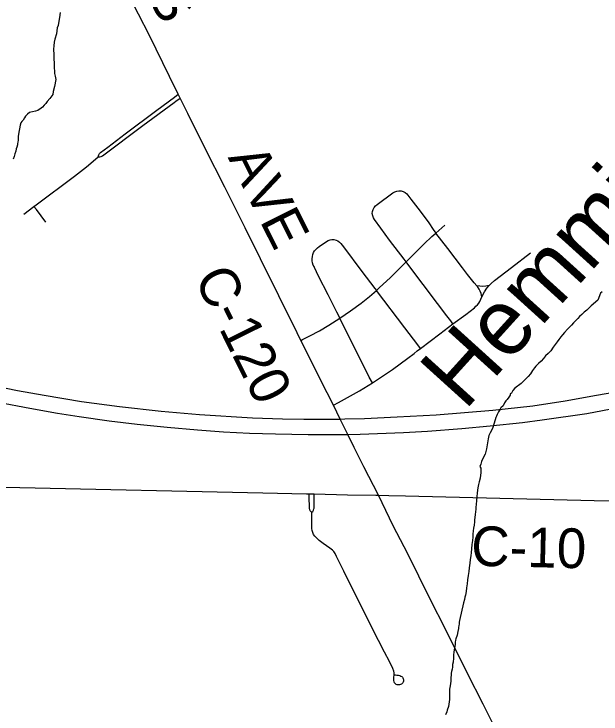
# Model space of a CAD drawing. Extents: x -16.6 to 83, y -37.7 to 22.
# Drawn here: x -8.024 to -7.183, y 15.112 to 16.114 of the extents above; entities that cross this region are included whole.
import ezdxf

# ---------------------------------------------------------------- set-up
doc = ezdxf.new("R2010")
doc.units = 0
for name, color, linetype in [('GM_X_County_Road', 7, 'Continuous'), ('GM_X_County_Road_Text', 7, 'Continuous'), ('GM_X_Minor_River', 7, 'Continuous'), ('GM_X_Minor_River_Text', 7, 'Continuous'), ('GM_X_State_Route', 7, 'Continuous'), ('GM_X_Township_Road', 7, 'Continuous')]:
    doc.layers.add(name, color=color, linetype=linetype)

msp = doc.modelspace()

# ---------------------------------------------------------------- linework, layer by layer
at = {"layer": 'GM_X_County_Road'}
msp.add_line((-7.6015, 15.4274), (-7.5941, 15.4272), dxfattribs=at)
for points in [[(-7.7859, 15.9939), (-7.7887, 15.9995), (-7.8013, 16.0248), (-7.8302, 16.0834), (-7.8457, 16.1138), (-7.8695, 16.1609), (-7.8879, 16.1969), (-7.8977, 16.2163), (-7.9002, 16.2213)], [(-7.6131, 15.647), (-7.6185, 15.6578), (-7.6709, 15.7636), (-7.693, 15.8082), (-7.7221, 15.8665), (-7.7505, 15.9218), (-7.775, 15.972), (-7.7859, 15.9939)], [(-7.5667, 15.5541), (-7.5754, 15.5717), (-7.6131, 15.647)], [(-7.5021, 15.4253), (-7.5232, 15.4658), (-7.537, 15.4937), (-7.5462, 15.5124), (-7.5571, 15.5344), (-7.5667, 15.5541)], [(-8.2041, 15.4404), (-8.1971, 15.4402), (-8.1151, 15.4385), (-8.0156, 15.4363), (-7.6675, 15.4289), (-7.6054, 15.4275), (-7.6015, 15.4274)], [(-7.5941, 15.4272), (-7.5465, 15.4261), (-7.5059, 15.4254), (-7.5021, 15.4253)], [(-7.5021, 15.4253), (-7.4874, 15.4251), (-7.4636, 15.4246), (-7.1933, 15.4179), (-6.9074, 15.4129), (-6.7862, 15.4108), (-6.6743, 15.4092), (-6.6027, 15.408)], [(-7.2721, 14.966), (-7.3369, 15.0959), (-7.3524, 15.1261), (-7.3746, 15.1702), (-7.3982, 15.2173), (-7.4357, 15.2916), (-7.4531, 15.327), (-7.4655, 15.3514), (-7.4809, 15.3817), (-7.5021, 15.4253)]]:
    msp.add_lwpolyline(points, dxfattribs=at)
at = {"layer": 'GM_X_Minor_River'}
for points in [[(-7.9577, 16.1164), (-7.9589, 16.1092), (-7.9597, 16.1042), (-7.9609, 16.0978), (-7.9624, 16.0944), (-7.9632, 16.086), (-7.9655, 16.0784), (-7.9663, 16.0738), (-7.9671, 16.0689), (-7.9675, 16.0639), (-7.9672, 16.0556), (-7.9668, 16.0514), (-7.9668, 16.0483), (-7.9665, 16.046), (-7.9665, 16.043), (-7.9665, 16.0399), (-7.9665, 16.0369), (-7.9661, 16.0331), (-7.9658, 16.0289), (-7.965, 16.0255), (-7.9643, 16.0205), (-7.9659, 16.0106), (-7.9678, 16.0034), (-7.9686, 15.9992), (-7.9728, 15.9935), (-7.9766, 15.989), (-7.9785, 15.986), (-7.9808, 15.9837), (-7.9831, 15.981), (-7.9851, 15.9795), (-7.99, 15.9761), (-7.9934, 15.975), (-7.9973, 15.9743), (-7.9999, 15.9735), (-8.0018, 15.9731), (-8.0049, 15.9709), (-8.0076, 15.9678), (-8.0091, 15.9656), (-8.011, 15.9625), (-8.0129, 15.9603), (-8.0141, 15.9584), (-8.0152, 15.9553), (-8.0176, 15.9424), (-8.018, 15.939), (-8.018, 15.9367), (-8.018, 15.9336), (-8.0184, 15.931), (-8.0188, 15.9291), (-8.0192, 15.9268), (-8.02, 15.9234), (-8.0207, 15.9211), (-8.0215, 15.9177), (-8.0227, 15.9139), (-8.0238, 15.9101), (-8.0254, 15.9063)], [(-7.1816, 15.7167), (-7.1843, 15.7145), (-7.1881, 15.7046), (-7.1973, 15.6963), (-7.2038, 15.6902), (-7.2076, 15.6872), (-7.2107, 15.6841), (-7.2141, 15.6811), (-7.2168, 15.6785), (-7.2195, 15.6754), (-7.2226, 15.672), (-7.2256, 15.669), (-7.2287, 15.666), (-7.2314, 15.6629), (-7.2356, 15.6584), (-7.2386, 15.655), (-7.2409, 15.652), (-7.2436, 15.6485), (-7.2463, 15.6448), (-7.249, 15.641), (-7.2521, 15.6372), (-7.2555, 15.6322), (-7.2593, 15.6281), (-7.2628, 15.6247), (-7.2658, 15.6213), (-7.2689, 15.6171), (-7.2731, 15.6137), (-7.2766, 15.6103), (-7.2789, 15.6076), (-7.2815, 15.6038), (-7.2842, 15.5993), (-7.2877, 15.5951), (-7.2907, 15.5925), (-7.2942, 15.5887), (-7.2976, 15.5853), (-7.3068, 15.5785), (-7.3095, 15.5751), (-7.3114, 15.5716), (-7.3133, 15.5705), (-7.3137, 15.5686), (-7.3156, 15.5656), (-7.3179, 15.5625), (-7.3198, 15.5603), (-7.3214, 15.5576), (-7.3237, 15.5534), (-7.3267, 15.5504), (-7.3283, 15.5477), (-7.3302, 15.5447), (-7.3321, 15.5409), (-7.3333, 15.5386), (-7.334, 15.5364), (-7.3348, 15.5333), (-7.3387, 15.5208), (-7.3421, 15.5147), (-7.3441, 15.5109), (-7.3448, 15.5063), (-7.346, 15.5003), (-7.3472, 15.4919), (-7.3495, 15.4843), (-7.3526, 15.4778), (-7.3545, 15.4737), (-7.3557, 15.4699), (-7.3568, 15.4664), (-7.3553, 15.4641), (-7.3554, 15.4577), (-7.3565, 15.4497), (-7.3581, 15.4447), (-7.3589, 15.4409), (-7.3596, 15.436), (-7.3608, 15.4288), (-7.3612, 15.4231), (-7.3616, 15.4177), (-7.3624, 15.412), (-7.3628, 15.4082), (-7.3628, 15.4052), (-7.3632, 15.4014), (-7.3636, 15.3976), (-7.364, 15.3934), (-7.3644, 15.39), (-7.3648, 15.3873), (-7.3652, 15.3827), (-7.366, 15.3782), (-7.3664, 15.3744), (-7.3668, 15.3698), (-7.3672, 15.3652), (-7.3676, 15.3603), (-7.3684, 15.3546), (-7.3688, 15.3485), (-7.3696, 15.3432), (-7.37, 15.3386), (-7.3708, 15.3333)], [(-7.3708, 15.3333), (-7.3712, 15.3283), (-7.372, 15.3215), (-7.3728, 15.3162), (-7.3736, 15.3105), (-7.3744, 15.304), (-7.3752, 15.2983), (-7.3759, 15.2926), (-7.3767, 15.2873), (-7.3775, 15.2823), (-7.3783, 15.2793), (-7.3791, 15.2762), (-7.3802, 15.2713), (-7.3837, 15.2565), (-7.3849, 15.2504), (-7.3861, 15.2462), (-7.3865, 15.2435), (-7.3865, 15.2412), (-7.3869, 15.2382), (-7.3873, 15.2363), (-7.3876, 15.2344), (-7.3884, 15.2302), (-7.3896, 15.2249), (-7.3911, 15.2196), (-7.3919, 15.2177), (-7.3923, 15.215), (-7.3923, 15.212), (-7.3927, 15.2085), (-7.3935, 15.2047), (-7.3943, 15.2002), (-7.3947, 15.1971), (-7.3947, 15.1949), (-7.3947, 15.1922), (-7.3951, 15.1865), (-7.3959, 15.1831), (-7.3963, 15.1793), (-7.3967, 15.1762), (-7.3975, 15.1728), (-7.3979, 15.1705), (-7.3979, 15.1675), (-7.3983, 15.1648), (-7.3987, 15.1621), (-7.3987, 15.1591), (-7.3991, 15.1557), (-7.3995, 15.1526), (-7.3999, 15.15), (-7.4002, 15.1477), (-7.4003, 15.145), (-7.4003, 15.1416), (-7.4003, 15.1393), (-7.4003, 15.1363), (-7.4003, 15.1328), (-7.4019, 15.1229), (-7.4038, 15.1176), (-7.4042, 15.1153), (-7.4061, 15.1108)]]:
    msp.add_lwpolyline(points, dxfattribs=at)
at = {"layer": 'GM_X_State_Route'}
for points in [[(-8.0704, 15.5859), (-8.0192, 15.5751), (-7.981, 15.5686), (-7.9272, 15.5597), (-7.8731, 15.5524), (-7.8133, 15.5456), (-7.7584, 15.5409), (-7.6823, 15.5362), (-7.6397, 15.5347), (-7.6092, 15.534), (-7.5571, 15.5344), (-7.5501, 15.5345), (-7.5221, 15.5353), (-7.4755, 15.5375), (-7.4197, 15.5402), (-7.3384, 15.547), (-7.2812, 15.5535), (-7.2349, 15.5603), (-7.1899, 15.5684), (-7.1426, 15.5768)], [(-8.0471, 15.5586), (-8.0014, 15.5499), (-7.9616, 15.5427), (-7.9309, 15.5379), (-7.8878, 15.532), (-7.8477, 15.5271), (-7.8045, 15.5226), (-7.7611, 15.5189), (-7.7239, 15.5162), (-7.6867, 15.5143), (-7.6495, 15.5131), (-7.6029, 15.5123), (-7.5594, 15.5122), (-7.5462, 15.5124), (-7.5283, 15.5128), (-7.4662, 15.5153), (-7.4321, 15.5172), (-7.3825, 15.521), (-7.3423, 15.5245), (-7.296, 15.5295), (-7.2676, 15.5333), (-7.2035, 15.5424), (-7.1589, 15.5508)]]:
    msp.add_lwpolyline(points, dxfattribs=at)
at = {"layer": 'GM_X_Township_Road'}
for p, q in [((-8.0098, 15.8275), (-7.9954, 15.8387)), ((-7.4201, 15.8006), (-7.407, 15.8118))]:
    msp.add_line(p, q, dxfattribs=at)
for points in [[(-7.9034, 15.91), (-7.9026, 15.9128), (-7.9017, 15.9145), (-7.9003, 15.9159), (-7.8897, 15.9236), (-7.8646, 15.9426), (-7.8193, 15.9765), (-7.7942, 15.9953), (-7.7887, 15.9995)], [(-7.9034, 15.91), (-7.9012, 15.91), (-7.8992, 15.9104), (-7.8974, 15.9112), (-7.8393, 15.9547), (-7.7947, 15.9876), (-7.7922, 15.9894), (-7.7859, 15.9939)], [(-7.9954, 15.8387), (-7.9925, 15.8409), (-7.9376, 15.8819), (-7.9204, 15.8954), (-7.9108, 15.9034), (-7.9034, 15.91)], [(-7.4626, 15.7597), (-7.4654, 15.7632), (-7.4862, 15.7904), (-7.4988, 15.8075), (-7.5077, 15.8199), (-7.5092, 15.8226), (-7.5104, 15.8254), (-7.511, 15.8285), (-7.5107, 15.8316), (-7.5098, 15.8346), (-7.5084, 15.8373), (-7.5065, 15.8397), (-7.5041, 15.8417), (-7.4814, 15.8581), (-7.4788, 15.8597), (-7.4759, 15.8608), (-7.4728, 15.8613), (-7.4714, 15.8612), (-7.4697, 15.8611), (-7.4667, 15.8601), (-7.464, 15.8587), (-7.4616, 15.8567), (-7.4559, 15.8493), (-7.4426, 15.8321), (-7.4302, 15.8153), (-7.4237, 15.8059), (-7.4201, 15.8006)], [(-7.9783, 15.8161), (-7.992, 15.8342), (-7.9954, 15.8387)], [(-7.4626, 15.7597), (-7.4368, 15.7851), (-7.4255, 15.7956), (-7.4201, 15.8006)], [(-7.3611, 15.7252), (-7.3649, 15.7293), (-7.3671, 15.7317), (-7.3745, 15.7412), (-7.3818, 15.751), (-7.4028, 15.7784), (-7.4201, 15.8006)], [(-7.5572, 15.6787), (-7.559, 15.6821), (-7.5618, 15.6872), (-7.5739, 15.7121), (-7.5878, 15.7389), (-7.5936, 15.7515), (-7.5944, 15.7526), (-7.5954, 15.7549), (-7.5964, 15.7579), (-7.597, 15.7609), (-7.5971, 15.764), (-7.5968, 15.767), (-7.5961, 15.7699), (-7.595, 15.7727), (-7.5935, 15.7752), (-7.5915, 15.7774), (-7.5892, 15.7794), (-7.5868, 15.7813), (-7.5767, 15.7885), (-7.5741, 15.79), (-7.5714, 15.791), (-7.5688, 15.7915), (-7.5668, 15.7914), (-7.5658, 15.7913), (-7.5629, 15.7907), (-7.5602, 15.7896), (-7.5579, 15.7878), (-7.5558, 15.7857), (-7.5521, 15.7808), (-7.5257, 15.7454), (-7.5074, 15.7215), (-7.5051, 15.7185)], [(-7.3434, 15.7255), (-7.3408, 15.7286), (-7.3361, 15.7326), (-7.3116, 15.7515), (-7.2846, 15.7722)], [(-7.5051, 15.7185), (-7.501, 15.7222), (-7.4851, 15.7371), (-7.4626, 15.7597)], [(-7.3955, 15.6705), (-7.3987, 15.6749), (-7.4042, 15.6824), (-7.4175, 15.6997), (-7.4586, 15.7544), (-7.4626, 15.7597)], [(-7.3434, 15.7255), (-7.3484, 15.7245), (-7.3529, 15.7243), (-7.3568, 15.7247), (-7.3611, 15.7252)], [(-7.3539, 15.7094), (-7.355, 15.7141), (-7.3566, 15.7174), (-7.3581, 15.7204), (-7.3601, 15.7241), (-7.3611, 15.7252)], [(-7.3539, 15.7094), (-7.3502, 15.7164), (-7.3468, 15.7216), (-7.3434, 15.7255)], [(-7.5572, 15.6787), (-7.542, 15.6891), (-7.5271, 15.7001), (-7.515, 15.7099), (-7.5051, 15.7185)], [(-7.4417, 15.6356), (-7.4455, 15.6405), (-7.4644, 15.6648), (-7.5051, 15.7185)], [(-7.3955, 15.6705), (-7.3771, 15.6842), (-7.3648, 15.6937), (-7.3625, 15.6958), (-7.3603, 15.6979), (-7.3585, 15.7002), (-7.357, 15.7026), (-7.3539, 15.7094)], [(-7.6131, 15.647), (-7.6109, 15.6481), (-7.6002, 15.6535), (-7.5864, 15.6607), (-7.573, 15.6686), (-7.5572, 15.6787)], [(-7.5106, 15.5861), (-7.5152, 15.5945), (-7.5572, 15.6787)], [(-7.4417, 15.6356), (-7.4143, 15.6564), (-7.3955, 15.6705)], [(-7.5106, 15.5861), (-7.4977, 15.5946), (-7.4822, 15.6053), (-7.46, 15.6217), (-7.4508, 15.6284), (-7.4465, 15.632), (-7.4417, 15.6356)], [(-7.5667, 15.5541), (-7.5592, 15.5583), (-7.5293, 15.5747), (-7.5106, 15.5861)], [(-7.5974, 15.401), (-7.5985, 15.4018), (-7.5993, 15.4024), (-7.5998, 15.4032), (-7.6002, 15.404), (-7.6005, 15.405), (-7.6007, 15.4058), (-7.601, 15.4068), (-7.6011, 15.4079), (-7.6014, 15.4227), (-7.6015, 15.4274)], [(-7.5974, 15.401), (-7.596, 15.4021), (-7.5954, 15.403), (-7.5951, 15.404), (-7.5945, 15.406), (-7.5944, 15.4069), (-7.5943, 15.4079), (-7.5943, 15.414), (-7.5942, 15.4224), (-7.5941, 15.4272)], [(-7.4791, 15.1684), (-7.4775, 15.1683), (-7.4756, 15.1679), (-7.4736, 15.1676), (-7.4716, 15.1671), (-7.4701, 15.1665), (-7.4688, 15.1657), (-7.4678, 15.1649), (-7.4672, 15.1639), (-7.4667, 15.1627), (-7.4664, 15.1614), (-7.4664, 15.1602), (-7.4665, 15.159), (-7.4668, 15.1579), (-7.4674, 15.1568), (-7.468, 15.1558), (-7.4689, 15.155), (-7.4704, 15.1542), (-7.472, 15.1538), (-7.4736, 15.1537), (-7.4752, 15.1539), (-7.4767, 15.1546), (-7.478, 15.1556), (-7.4791, 15.1569), (-7.4798, 15.1583), (-7.4802, 15.16), (-7.4802, 15.1623), (-7.4799, 15.1653), (-7.4796, 15.1673), (-7.4795, 15.1685), (-7.4796, 15.1711), (-7.4802, 15.1737), (-7.4815, 15.1773), (-7.4864, 15.1874), (-7.4933, 15.2006), (-7.5106, 15.2343), (-7.523, 15.2593), (-7.5407, 15.2943), (-7.5515, 15.3166), (-7.5622, 15.3376), (-7.5643, 15.3419), (-7.5661, 15.3446), (-7.5679, 15.3465), (-7.5719, 15.3497), (-7.5814, 15.3564), (-7.5868, 15.3606), (-7.5914, 15.3646), (-7.5934, 15.3668), (-7.595, 15.3693), (-7.5963, 15.372), (-7.5971, 15.3748), (-7.5976, 15.3778), (-7.5974, 15.401)]]:
    msp.add_lwpolyline(points, dxfattribs=at)

# ---------------------------------------------------------------- texts
at = {"layer": 'GM_X_County_Road_Text'}
for s, rotation, p in [('COLUMBUS', 296.8943, (-8.0057, 16.4807)), ('AVE', 296.7126, (-7.7182, 15.9089)), ('C-120', 296.4438, (-7.7668, 15.7362)), ('C-10', 358.6287, (-7.3698, 15.3245))]:
    msp.add_text(s, height=0.05682, rotation=rotation, dxfattribs=at).set_placement(p)
at = {"layer": 'GM_X_Minor_River_Text'}
msp.add_text('Hemminger', height=0.09475, rotation=47.8421, dxfattribs=at).set_placement((-7.3788, 15.5451))

doc.saveas('drawing.dxf')
